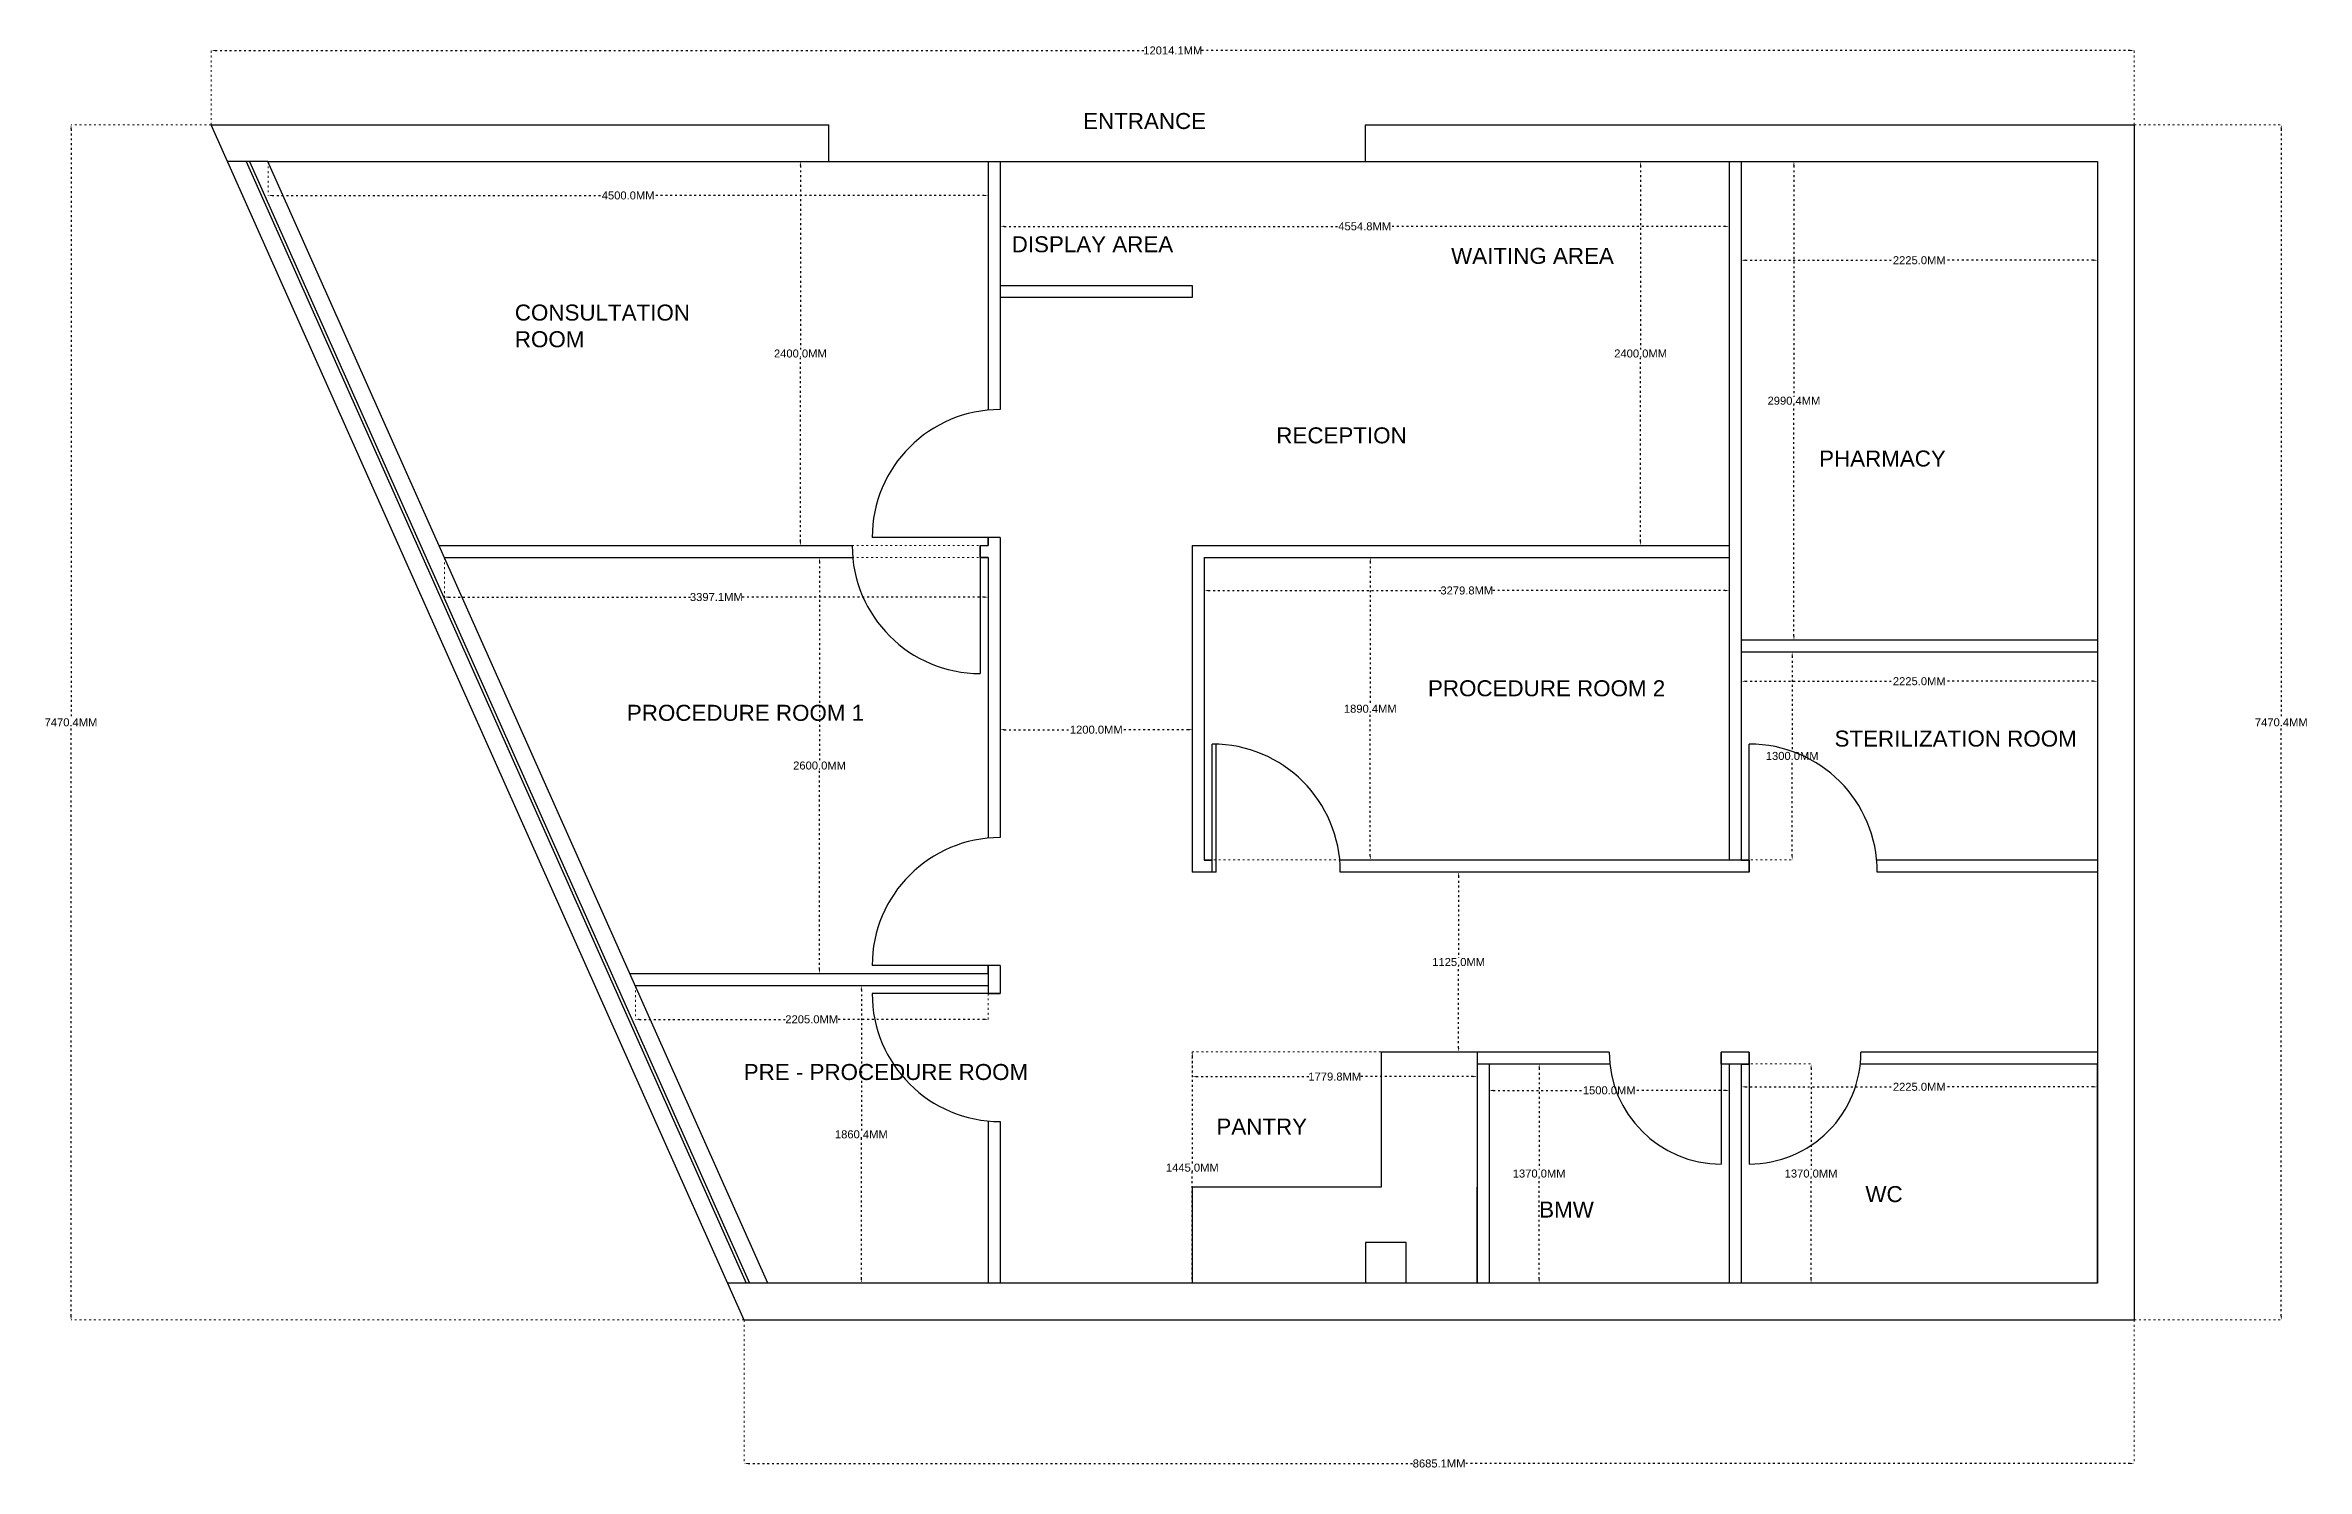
# Model space of a CAD drawing. Header units: millimetres. Extents: x 30849 to 148306, y 28561 to 116154.
# Drawn here: x 134176 to 148306, y 84862 to 93759 of the extents above; entities that cross this region are included whole.
import ezdxf

# ---------------------------------------------------------------- set-up
doc = ezdxf.new("R2010")
doc.units = ezdxf.units.MM
doc.header["$MEASUREMENT"] = 0
doc.linetypes.add('ACAD_ISO03W100', pattern=[30, 12, -18])
doc.styles.get("Standard").update_dxf_attribs({"font": 'arial.ttf'})
doc.dimstyles.get("Standard").update_dxf_attribs({"dimtxt": 50, "dimasz": 25, "dimexe": 0.18, "dimexo": 0.0625, "dimgap": 0.09, "dimtad": 0, "dimtih": 1, "dimtoh": 1, "dimdec": 1, "dimzin": 0, "dimdsep": 46, "dimtxsty": 'Standard', "dimcen": 0.09, "dimadec": 0, "dimazin": 0, "dimtfac": 1, "dimtdec": 1, "dimtofl": 0, "dimtmove": 0, "dimatfit": 3, "dimfxl": 1, "dimtolj": 1, "dimtzin": 0, "dimlwe": 0, "dimarcsym": 0})

# ---------------------------------------------------------------- blocks, each defined once
blk = doc.blocks.new('*D52')
at = {"color": 0, "linetype": 'ACAD_ISO03W100', "lineweight": 0, "transparency": 16777216}
for p, q in [((135568, 93032), (135568, 92820)), ((140068, 93032), (140068, 92820))]:
    blk.add_line(p, q, dxfattribs=at)
at = {"color": 0, "linetype": 'ACAD_ISO03W100', "lineweight": -2, "transparency": 16777216}
for p, q in [((135593, 92820), (137656, 92820)), ((140043, 92820), (137980, 92820))]:
    blk.add_line(p, q, dxfattribs=at)
at = {"color": 0, "transparency": 16777216}
for points in [[(135593, 92824), (135593, 92816), (135568, 92820)], [(140043, 92824), (140043, 92816), (140068, 92820)]]:
    blk.add_solid(points, dxfattribs=at)
at = {"layer": 'Defpoints', "color": 0, "transparency": 16777216}
for p in [(135568, 93032), (140068, 93032), (140068, 92820)]:
    blk.add_point(p, dxfattribs=at)
at = {"color": 0, "transparency": 16777216, "insert": (137818, 92820), "char_height": 50, "attachment_point": 5}
blk.add_mtext('\\A1;4500.0MM', dxfattribs=at)
blk = doc.blocks.new('*D53')
at = {"color": 0, "linetype": 'ACAD_ISO03W100', "lineweight": 0, "transparency": 16777216}
for p, q in [((140068, 93032), (138894, 93032)), ((140068, 90632), (138894, 90632))]:
    blk.add_line(p, q, dxfattribs=at)
at = {"color": 0, "linetype": 'ACAD_ISO03W100', "lineweight": -2, "transparency": 16777216}
for p, q in [((138894, 93007), (138894, 91858)), ((138894, 90657), (138894, 91806))]:
    blk.add_line(p, q, dxfattribs=at)
at = {"color": 0, "transparency": 16777216}
for points in [[(138890, 93007), (138899, 93007), (138894, 93032)], [(138890, 90657), (138899, 90657), (138894, 90632)]]:
    blk.add_solid(points, dxfattribs=at)
at = {"layer": 'Defpoints', "color": 0, "transparency": 16777216}
for p in [(140068, 93032), (138894, 90632), (140068, 90632)]:
    blk.add_point(p, dxfattribs=at)
at = {"color": 0, "transparency": 16777216, "insert": (138894, 91832), "char_height": 50, "attachment_point": 5}
blk.add_mtext('\\A1;2400.0MM', dxfattribs=at)
blk = doc.blocks.new('*D54')
at = {"color": 0, "linetype": 'ACAD_ISO03W100', "lineweight": 0, "transparency": 16777216}
for p, q in [((140143, 93032), (140143, 92627)), ((144698, 93032), (144698, 92627))]:
    blk.add_line(p, q, dxfattribs=at)
at = {"color": 0, "linetype": 'ACAD_ISO03W100', "lineweight": -2, "transparency": 16777216}
for p, q in [((140168, 92627), (142258, 92627)), ((144673, 92627), (142582, 92627))]:
    blk.add_line(p, q, dxfattribs=at)
at = {"color": 0, "transparency": 16777216}
for points in [[(140168, 92631), (140168, 92623), (140143, 92627)], [(144673, 92631), (144673, 92623), (144698, 92627)]]:
    blk.add_solid(points, dxfattribs=at)
at = {"layer": 'Defpoints', "color": 0, "transparency": 16777216}
for p in [(140143, 93032), (144698, 93032), (144698, 92627)]:
    blk.add_point(p, dxfattribs=at)
at = {"color": 0, "transparency": 16777216, "insert": (142420, 92627), "char_height": 50, "attachment_point": 5}
blk.add_mtext('\\A1;4554.8MM', dxfattribs=at)
blk = doc.blocks.new('*D55')
at = {"color": 0, "linetype": 'ACAD_ISO03W100', "lineweight": 0, "transparency": 16777216}
for p, q in [((144697, 93032), (144144, 93032)), ((144697, 90632), (144144, 90632))]:
    blk.add_line(p, q, dxfattribs=at)
at = {"color": 0, "linetype": 'ACAD_ISO03W100', "lineweight": -2, "transparency": 16777216}
for p, q in [((144144, 93007), (144144, 91858)), ((144144, 90657), (144144, 91806))]:
    blk.add_line(p, q, dxfattribs=at)
at = {"color": 0, "transparency": 16777216}
for points in [[(144140, 93007), (144148, 93007), (144144, 93032)], [(144140, 90657), (144148, 90657), (144144, 90632)]]:
    blk.add_solid(points, dxfattribs=at)
at = {"layer": 'Defpoints', "color": 0, "transparency": 16777216}
for p in [(144698, 93032), (144144, 90632), (144698, 90632)]:
    blk.add_point(p, dxfattribs=at)
at = {"color": 0, "transparency": 16777216, "insert": (144144, 91832), "char_height": 50, "attachment_point": 5}
blk.add_mtext('\\A1;2400.0MM', dxfattribs=at)
blk = doc.blocks.new('*D56')
at = {"color": 0, "linetype": 'ACAD_ISO03W100', "lineweight": 0, "transparency": 16777216}
for p, q in [((136671, 90557), (136671, 90309)), ((140068, 90557), (140068, 90309))]:
    blk.add_line(p, q, dxfattribs=at)
at = {"color": 0, "linetype": 'ACAD_ISO03W100', "lineweight": -2, "transparency": 16777216}
for p, q in [((136696, 90310), (138208, 90310)), ((140043, 90310), (138530, 90310))]:
    blk.add_line(p, q, dxfattribs=at)
at = {"color": 0, "transparency": 16777216}
for points in [[(136696, 90314), (136696, 90305), (136671, 90310)], [(140043, 90314), (140043, 90305), (140068, 90310)]]:
    blk.add_solid(points, dxfattribs=at)
at = {"layer": 'Defpoints', "color": 0, "transparency": 16777216}
for p in [(136671, 90557), (140068, 90557), (140068, 90310)]:
    blk.add_point(p, dxfattribs=at)
at = {"color": 0, "transparency": 16777216, "insert": (138369, 90310), "char_height": 50, "attachment_point": 5}
blk.add_mtext('\\A1;3397.1MM', dxfattribs=at)
blk = doc.blocks.new('*D57')
at = {"color": 0, "linetype": 'ACAD_ISO03W100', "lineweight": 0, "transparency": 16777216}
for p, q in [((140068, 90557), (139014, 90557)), ((140068, 87957), (139014, 87957))]:
    blk.add_line(p, q, dxfattribs=at)
at = {"color": 0, "linetype": 'ACAD_ISO03W100', "lineweight": -2, "transparency": 16777216}
for p, q in [((139014, 90532), (139014, 89283)), ((139014, 87982), (139014, 89231))]:
    blk.add_line(p, q, dxfattribs=at)
at = {"color": 0, "transparency": 16777216}
for points in [[(139010, 90532), (139018, 90532), (139014, 90557)], [(139010, 87982), (139018, 87982), (139014, 87957)]]:
    blk.add_solid(points, dxfattribs=at)
at = {"layer": 'Defpoints', "color": 0, "transparency": 16777216}
for p in [(140068, 90557), (139014, 87957), (140068, 87957)]:
    blk.add_point(p, dxfattribs=at)
at = {"color": 0, "transparency": 16777216, "insert": (139014, 89257), "char_height": 50, "attachment_point": 5}
blk.add_mtext('\\A1;2600.0MM', dxfattribs=at)
blk = doc.blocks.new('*D58')
at = {"color": 0, "linetype": 'ACAD_ISO03W100', "lineweight": 0, "transparency": 16777216}
for p, q in [((135213, 93262), (134337, 93262)), ((138542, 85792), (134337, 85792))]:
    blk.add_line(p, q, dxfattribs=at)
at = {"color": 0, "linetype": 'ACAD_ISO03W100', "lineweight": -2, "transparency": 16777216}
for p, q in [((134337, 93237), (134337, 89552)), ((134337, 85817), (134337, 89501))]:
    blk.add_line(p, q, dxfattribs=at)
at = {"color": 0, "transparency": 16777216}
for points in [[(134333, 93237), (134342, 93237), (134337, 93262)], [(134333, 85817), (134342, 85817), (134337, 85792)]]:
    blk.add_solid(points, dxfattribs=at)
at = {"layer": 'Defpoints', "color": 0, "transparency": 16777216}
for p in [(135213, 93262), (134337, 85792), (138542, 85792)]:
    blk.add_point(p, dxfattribs=at)
at = {"color": 0, "transparency": 16777216, "insert": (134337, 89527), "char_height": 50, "attachment_point": 5}
blk.add_mtext('\\A1;7470.4MM', dxfattribs=at)
blk = doc.blocks.new('*D59')
at = {"color": 0, "linetype": 'ACAD_ISO03W100', "lineweight": 0, "transparency": 16777216}
for p, q in [((138542, 85792), (138542, 84895)), ((147228, 85792), (147228, 84895))]:
    blk.add_line(p, q, dxfattribs=at)
at = {"color": 0, "linetype": 'ACAD_ISO03W100', "lineweight": -2, "transparency": 16777216}
for p, q in [((138567, 84895), (142724, 84895)), ((147203, 84895), (143046, 84895))]:
    blk.add_line(p, q, dxfattribs=at)
at = {"color": 0, "transparency": 16777216}
for points in [[(138567, 84899), (138567, 84891), (138542, 84895)], [(147203, 84899), (147203, 84891), (147228, 84895)]]:
    blk.add_solid(points, dxfattribs=at)
at = {"layer": 'Defpoints', "color": 0, "transparency": 16777216}
for p in [(138542, 85792), (147228, 85792), (147228, 84895)]:
    blk.add_point(p, dxfattribs=at)
at = {"color": 0, "transparency": 16777216, "insert": (142885, 84895), "char_height": 50, "attachment_point": 5}
blk.add_mtext('\\A1;8685.1MM', dxfattribs=at)
blk = doc.blocks.new('*D60')
at = {"color": 0, "linetype": 'ACAD_ISO03W100', "lineweight": 0, "transparency": 16777216}
for p, q in [((147228, 93262), (148147, 93262)), ((147228, 85792), (148147, 85792))]:
    blk.add_line(p, q, dxfattribs=at)
at = {"color": 0, "linetype": 'ACAD_ISO03W100', "lineweight": -2, "transparency": 16777216}
for p, q in [((148147, 93237), (148147, 89552)), ((148147, 85817), (148147, 89501))]:
    blk.add_line(p, q, dxfattribs=at)
at = {"color": 0, "transparency": 16777216}
for points in [[(148142, 93237), (148151, 93237), (148147, 93262)], [(148142, 85817), (148151, 85817), (148147, 85792)]]:
    blk.add_solid(points, dxfattribs=at)
at = {"layer": 'Defpoints', "color": 0, "transparency": 16777216}
for p in [(147228, 93262), (147228, 85792), (148147, 85792)]:
    blk.add_point(p, dxfattribs=at)
at = {"color": 0, "transparency": 16777216, "insert": (148147, 89527), "char_height": 50, "attachment_point": 5}
blk.add_mtext('\\A1;7470.4MM', dxfattribs=at)
blk = doc.blocks.new('*D61')
at = {"color": 0, "linetype": 'ACAD_ISO03W100', "lineweight": 0, "transparency": 16777216}
for p, q in [((135213, 93262), (135213, 93726)), ((147228, 93262), (147228, 93726))]:
    blk.add_line(p, q, dxfattribs=at)
at = {"color": 0, "linetype": 'ACAD_ISO03W100', "lineweight": -2, "transparency": 16777216}
for p, q in [((135238, 93726), (141042, 93726)), ((147203, 93726), (141399, 93726))]:
    blk.add_line(p, q, dxfattribs=at)
at = {"color": 0, "transparency": 16777216}
for points in [[(135238, 93730), (135238, 93722), (135213, 93726)], [(147203, 93730), (147203, 93722), (147228, 93726)]]:
    blk.add_solid(points, dxfattribs=at)
at = {"layer": 'Defpoints', "color": 0, "transparency": 16777216}
for p in [(147228, 93726), (135213, 93262), (147228, 93262)]:
    blk.add_point(p, dxfattribs=at)
at = {"color": 0, "transparency": 16777216, "insert": (141221, 93726), "char_height": 50, "attachment_point": 5}
blk.add_mtext('\\A1;12014.1MM', dxfattribs=at)
blk = doc.blocks.new('*D62')
at = {"color": 0, "linetype": 'ACAD_ISO03W100', "lineweight": 0, "transparency": 16777216}
for p, q in [((137863, 87882), (137863, 87671)), ((140068, 87832), (140068, 87671))]:
    blk.add_line(p, q, dxfattribs=at)
at = {"color": 0, "linetype": 'ACAD_ISO03W100', "lineweight": -2, "transparency": 16777216}
for p, q in [((137888, 87671), (138804, 87671)), ((140043, 87671), (139127, 87671))]:
    blk.add_line(p, q, dxfattribs=at)
at = {"color": 0, "transparency": 16777216}
for points in [[(137888, 87676), (137888, 87667), (137863, 87671)], [(140043, 87676), (140043, 87667), (140068, 87671)]]:
    blk.add_solid(points, dxfattribs=at)
at = {"layer": 'Defpoints', "color": 0, "transparency": 16777216}
for p in [(137863, 87882), (140068, 87832), (140068, 87671)]:
    blk.add_point(p, dxfattribs=at)
at = {"color": 0, "transparency": 16777216, "insert": (138965, 87671), "char_height": 50, "attachment_point": 5}
blk.add_mtext('\\A1;2205.0MM', dxfattribs=at)
blk = doc.blocks.new('*D63')
at = {"color": 0, "linetype": 'ACAD_ISO03W100', "lineweight": 0, "transparency": 16777216}
for p, q in [((140068, 87882), (139275, 87882)), ((140068, 86022), (139275, 86022))]:
    blk.add_line(p, q, dxfattribs=at)
at = {"color": 0, "linetype": 'ACAD_ISO03W100', "lineweight": -2, "transparency": 16777216}
for p, q in [((139275, 87857), (139275, 86977)), ((139275, 86047), (139275, 86926))]:
    blk.add_line(p, q, dxfattribs=at)
at = {"color": 0, "transparency": 16777216}
for points in [[(139271, 87857), (139279, 87857), (139275, 87882)], [(139271, 86047), (139279, 86047), (139275, 86022)]]:
    blk.add_solid(points, dxfattribs=at)
at = {"layer": 'Defpoints', "color": 0, "transparency": 16777216}
for p in [(140068, 87882), (139275, 86022), (140068, 86022)]:
    blk.add_point(p, dxfattribs=at)
at = {"color": 0, "transparency": 16777216, "insert": (139275, 86952), "char_height": 50, "attachment_point": 5}
blk.add_mtext('\\A1;1860.4MM', dxfattribs=at)
blk = doc.blocks.new('*D64')
at = {"color": 0, "linetype": 'ACAD_ISO03W100', "lineweight": 0, "transparency": 16777216}
for p, q in [((140143, 88807), (140143, 89482)), ((141343, 88807), (141343, 89482))]:
    blk.add_line(p, q, dxfattribs=at)
at = {"color": 0, "linetype": 'ACAD_ISO03W100', "lineweight": -2, "transparency": 16777216}
for p, q in [((140168, 89481), (140584, 89481)), ((141318, 89481), (140901, 89481))]:
    blk.add_line(p, q, dxfattribs=at)
at = {"color": 0, "transparency": 16777216}
for points in [[(140168, 89486), (140168, 89477), (140143, 89481)], [(141318, 89486), (141318, 89477), (141343, 89481)]]:
    blk.add_solid(points, dxfattribs=at)
at = {"layer": 'Defpoints', "color": 0, "transparency": 16777216}
for p in [(141343, 89481), (140143, 88807), (141343, 88807)]:
    blk.add_point(p, dxfattribs=at)
at = {"color": 0, "transparency": 16777216, "insert": (140743, 89481), "char_height": 50, "attachment_point": 5}
blk.add_mtext('\\A1;1200.0MM', dxfattribs=at)
blk = doc.blocks.new('*D65')
at = {"color": 0, "linetype": 'ACAD_ISO03W100', "lineweight": 0, "transparency": 16777216}
for p, q in [((142268, 88592), (143007, 88592)), ((142268, 87467), (143007, 87467))]:
    blk.add_line(p, q, dxfattribs=at)
at = {"color": 0, "linetype": 'ACAD_ISO03W100', "lineweight": -2, "transparency": 16777216}
for p, q in [((143007, 88567), (143007, 88055)), ((143007, 87492), (143007, 88003))]:
    blk.add_line(p, q, dxfattribs=at)
at = {"color": 0, "transparency": 16777216}
for points in [[(143003, 88567), (143011, 88567), (143007, 88592)], [(143003, 87492), (143011, 87492), (143007, 87467)]]:
    blk.add_solid(points, dxfattribs=at)
at = {"layer": 'Defpoints', "color": 0, "transparency": 16777216}
for p in [(142268, 88592), (142268, 87467), (143007, 87467)]:
    blk.add_point(p, dxfattribs=at)
at = {"color": 0, "transparency": 16777216, "insert": (143007, 88029), "char_height": 50, "attachment_point": 5}
blk.add_mtext('\\A1;1125.0MM', dxfattribs=at)
blk = doc.blocks.new('*D66')
at = {"color": 0, "linetype": 'ACAD_ISO03W100', "lineweight": 0, "transparency": 16777216}
for p, q in [((141418, 90557), (142455, 90557)), ((141418, 88667), (142455, 88667))]:
    blk.add_line(p, q, dxfattribs=at)
at = {"color": 0, "linetype": 'ACAD_ISO03W100', "lineweight": -2, "transparency": 16777216}
for p, q in [((142455, 90532), (142455, 89637)), ((142455, 88692), (142455, 89586))]:
    blk.add_line(p, q, dxfattribs=at)
at = {"color": 0, "transparency": 16777216}
for points in [[(142451, 90532), (142459, 90532), (142455, 90557)], [(142451, 88692), (142459, 88692), (142455, 88667)]]:
    blk.add_solid(points, dxfattribs=at)
at = {"layer": 'Defpoints', "color": 0, "transparency": 16777216}
for p in [(141418, 90557), (141418, 88667), (142455, 88667)]:
    blk.add_point(p, dxfattribs=at)
at = {"color": 0, "transparency": 16777216, "insert": (142455, 89612), "char_height": 50, "attachment_point": 5}
blk.add_mtext('\\A1;1890.4MM', dxfattribs=at)
blk = doc.blocks.new('*D67')
at = {"color": 0, "linetype": 'ACAD_ISO03W100', "lineweight": 0, "transparency": 16777216}
for p, q in [((141418, 90557), (141418, 90350)), ((144698, 90557), (144698, 90350))]:
    blk.add_line(p, q, dxfattribs=at)
at = {"color": 0, "linetype": 'ACAD_ISO03W100', "lineweight": -2, "transparency": 16777216}
for p, q in [((141443, 90351), (142897, 90351)), ((144673, 90351), (143219, 90351))]:
    blk.add_line(p, q, dxfattribs=at)
at = {"color": 0, "transparency": 16777216}
for points in [[(141443, 90355), (141443, 90346), (141418, 90351)], [(144673, 90355), (144673, 90346), (144698, 90351)]]:
    blk.add_solid(points, dxfattribs=at)
at = {"layer": 'Defpoints', "color": 0, "transparency": 16777216}
for p in [(141418, 90557), (144698, 90557), (144698, 90351)]:
    blk.add_point(p, dxfattribs=at)
at = {"color": 0, "transparency": 16777216, "insert": (143058, 90351), "char_height": 50, "attachment_point": 5}
blk.add_mtext('\\A1;3279.8MM', dxfattribs=at)
blk = doc.blocks.new('*D68')
at = {"color": 0, "linetype": 'ACAD_ISO03W100', "lineweight": 0, "transparency": 16777216}
for p, q in [((144773, 89967), (144773, 89784)), ((146998, 89967), (146998, 89784))]:
    blk.add_line(p, q, dxfattribs=at)
at = {"color": 0, "linetype": 'ACAD_ISO03W100', "lineweight": -2, "transparency": 16777216}
for p, q in [((144798, 89784), (145724, 89784)), ((146973, 89784), (146046, 89784))]:
    blk.add_line(p, q, dxfattribs=at)
at = {"color": 0, "transparency": 16777216}
for points in [[(144798, 89788), (144798, 89780), (144773, 89784)], [(146973, 89788), (146973, 89780), (146998, 89784)]]:
    blk.add_solid(points, dxfattribs=at)
at = {"layer": 'Defpoints', "color": 0, "transparency": 16777216}
for p in [(144773, 89967), (146998, 89967), (146998, 89784)]:
    blk.add_point(p, dxfattribs=at)
at = {"color": 0, "transparency": 16777216, "insert": (145885, 89784), "char_height": 50, "attachment_point": 5}
blk.add_mtext('\\A1;2225.0MM', dxfattribs=at)
blk = doc.blocks.new('*D69')
at = {"color": 0, "linetype": 'ACAD_ISO03W100', "lineweight": 0, "transparency": 16777216}
for p, q in [((144773, 89967), (145091, 89967)), ((144773, 88667), (145091, 88667))]:
    blk.add_line(p, q, dxfattribs=at)
at = {"color": 0, "linetype": 'ACAD_ISO03W100', "lineweight": -2, "transparency": 16777216}
for p, q in [((145091, 89942), (145091, 89342)), ((145091, 88692), (145091, 89291))]:
    blk.add_line(p, q, dxfattribs=at)
at = {"color": 0, "transparency": 16777216}
for points in [[(145087, 89942), (145095, 89942), (145091, 89967)], [(145087, 88692), (145095, 88692), (145091, 88667)]]:
    blk.add_solid(points, dxfattribs=at)
at = {"layer": 'Defpoints', "color": 0, "transparency": 16777216}
for p in [(144773, 89967), (145091, 89967), (144773, 88667)]:
    blk.add_point(p, dxfattribs=at)
at = {"color": 0, "transparency": 16777216, "insert": (145091, 89317), "char_height": 50, "attachment_point": 5}
blk.add_mtext('\\A1;1300.0MM', dxfattribs=at)
blk = doc.blocks.new('*D70')
at = {"color": 0, "linetype": 'ACAD_ISO03W100', "lineweight": 0, "transparency": 16777216}
for p, q in [((144773, 93032), (144773, 92415)), ((146998, 93032), (146998, 92415))]:
    blk.add_line(p, q, dxfattribs=at)
at = {"color": 0, "linetype": 'ACAD_ISO03W100', "lineweight": -2, "transparency": 16777216}
for p, q in [((144798, 92415), (145724, 92415)), ((146973, 92415), (146046, 92415))]:
    blk.add_line(p, q, dxfattribs=at)
at = {"color": 0, "transparency": 16777216}
for points in [[(144798, 92420), (144798, 92411), (144773, 92415)], [(146973, 92420), (146973, 92411), (146998, 92415)]]:
    blk.add_solid(points, dxfattribs=at)
at = {"layer": 'Defpoints', "color": 0, "transparency": 16777216}
for p in [(144773, 93032), (146998, 93032), (146998, 92415)]:
    blk.add_point(p, dxfattribs=at)
at = {"color": 0, "transparency": 16777216, "insert": (145885, 92415), "char_height": 50, "attachment_point": 5}
blk.add_mtext('\\A1;2225.0MM', dxfattribs=at)
blk = doc.blocks.new('*D71')
at = {"color": 0, "linetype": 'ACAD_ISO03W100', "lineweight": 0, "transparency": 16777216}
for p, q in [((144773, 93032), (145102, 93032)), ((144773, 90042), (145102, 90042))]:
    blk.add_line(p, q, dxfattribs=at)
at = {"color": 0, "linetype": 'ACAD_ISO03W100', "lineweight": -2, "transparency": 16777216}
for p, q in [((145102, 93007), (145102, 91562)), ((145102, 90067), (145102, 91511))]:
    blk.add_line(p, q, dxfattribs=at)
at = {"color": 0, "transparency": 16777216}
for points in [[(145097, 93007), (145106, 93007), (145102, 93032)], [(145097, 90067), (145106, 90067), (145102, 90042)]]:
    blk.add_solid(points, dxfattribs=at)
at = {"layer": 'Defpoints', "color": 0, "transparency": 16777216}
for p in [(144773, 93032), (145102, 93032), (144773, 90042)]:
    blk.add_point(p, dxfattribs=at)
at = {"color": 0, "transparency": 16777216, "insert": (145102, 91537), "char_height": 50, "attachment_point": 5}
blk.add_mtext('\\A1;2990.4MM', dxfattribs=at)
blk = doc.blocks.new('*D72')
at = {"color": 0, "linetype": 'ACAD_ISO03W100', "lineweight": 0, "transparency": 16777216}
for p, q in [((141343, 87467), (141343, 87313)), ((143123, 87467), (143123, 87313))]:
    blk.add_line(p, q, dxfattribs=at)
at = {"color": 0, "linetype": 'ACAD_ISO03W100', "lineweight": -2, "transparency": 16777216}
for p, q in [((141368, 87313), (142074, 87313)), ((143098, 87313), (142391, 87313))]:
    blk.add_line(p, q, dxfattribs=at)
at = {"color": 0, "transparency": 16777216}
for points in [[(141368, 87317), (141368, 87309), (141343, 87313)], [(143098, 87317), (143098, 87309), (143123, 87313)]]:
    blk.add_solid(points, dxfattribs=at)
at = {"layer": 'Defpoints', "color": 0, "transparency": 16777216}
for p in [(141343, 87467), (143123, 87467), (141343, 87313)]:
    blk.add_point(p, dxfattribs=at)
at = {"color": 0, "transparency": 16777216, "insert": (142233, 87313), "char_height": 50, "attachment_point": 5}
blk.add_mtext('\\A1;1779.8MM', dxfattribs=at)
blk = doc.blocks.new('*D73')
at = {"color": 0, "linetype": 'ACAD_ISO03W100', "lineweight": 0, "transparency": 16777216}
for p, q in [((143122, 87467), (141343, 87467)), ((143122, 86022), (141343, 86022))]:
    blk.add_line(p, q, dxfattribs=at)
at = {"color": 0, "linetype": 'ACAD_ISO03W100', "lineweight": -2, "transparency": 16777216}
for p, q in [((141343, 87442), (141343, 86770)), ((141343, 86047), (141343, 86718))]:
    blk.add_line(p, q, dxfattribs=at)
at = {"color": 0, "transparency": 16777216}
for points in [[(141339, 87442), (141347, 87442), (141343, 87467)], [(141339, 86047), (141347, 86047), (141343, 86022)]]:
    blk.add_solid(points, dxfattribs=at)
at = {"layer": 'Defpoints', "color": 0, "transparency": 16777216}
for p in [(143123, 87467), (141343, 86022), (143123, 86022)]:
    blk.add_point(p, dxfattribs=at)
at = {"color": 0, "transparency": 16777216, "insert": (141343, 86744), "char_height": 50, "attachment_point": 5}
blk.add_mtext('\\A1;1445.0MM', dxfattribs=at)
blk = doc.blocks.new('*D75')
at = {"color": 0, "linetype": 'ACAD_ISO03W100', "lineweight": 0, "transparency": 16777216}
for p, q in [((143198, 87392), (143511, 87392)), ((143198, 86022), (143511, 86022))]:
    blk.add_line(p, q, dxfattribs=at)
at = {"color": 0, "linetype": 'ACAD_ISO03W100', "lineweight": -2, "transparency": 16777216}
for p, q in [((143510, 87367), (143510, 86732)), ((143510, 86047), (143510, 86681))]:
    blk.add_line(p, q, dxfattribs=at)
at = {"color": 0, "transparency": 16777216}
for points in [[(143506, 87367), (143515, 87367), (143510, 87392)], [(143506, 86047), (143515, 86047), (143510, 86022)]]:
    blk.add_solid(points, dxfattribs=at)
at = {"layer": 'Defpoints', "color": 0, "transparency": 16777216}
for p in [(143198, 87392), (143198, 86022), (143510, 86022)]:
    blk.add_point(p, dxfattribs=at)
at = {"color": 0, "transparency": 16777216, "insert": (143510, 86707), "char_height": 50, "attachment_point": 5}
blk.add_mtext('\\A1;1370.0MM', dxfattribs=at)
blk = doc.blocks.new('*D76')
at = {"color": 0, "linetype": 'ACAD_ISO03W100', "lineweight": 0, "transparency": 16777216}
for p, q in [((144773, 87392), (144773, 87249)), ((146998, 87392), (146998, 87249))]:
    blk.add_line(p, q, dxfattribs=at)
at = {"color": 0, "linetype": 'ACAD_ISO03W100', "lineweight": -2, "transparency": 16777216}
for p, q in [((144798, 87249), (145724, 87249)), ((146973, 87249), (146046, 87249))]:
    blk.add_line(p, q, dxfattribs=at)
at = {"color": 0, "transparency": 16777216}
for points in [[(144798, 87253), (144798, 87245), (144773, 87249)], [(146973, 87253), (146973, 87245), (146998, 87249)]]:
    blk.add_solid(points, dxfattribs=at)
at = {"layer": 'Defpoints', "color": 0, "transparency": 16777216}
for p in [(144773, 87392), (146998, 87392), (146998, 87249)]:
    blk.add_point(p, dxfattribs=at)
at = {"color": 0, "transparency": 16777216, "insert": (145885, 87249), "char_height": 50, "attachment_point": 5}
blk.add_mtext('\\A1;2225.0MM', dxfattribs=at)
blk = doc.blocks.new('*D77')
at = {"color": 0, "linetype": 'ACAD_ISO03W100', "lineweight": 0, "transparency": 16777216}
for p, q in [((144773, 87392), (145209, 87392)), ((144773, 86022), (145209, 86022))]:
    blk.add_line(p, q, dxfattribs=at)
at = {"color": 0, "linetype": 'ACAD_ISO03W100', "lineweight": -2, "transparency": 16777216}
for p, q in [((145209, 87367), (145209, 86732)), ((145209, 86047), (145209, 86681))]:
    blk.add_line(p, q, dxfattribs=at)
at = {"color": 0, "transparency": 16777216}
for points in [[(145205, 87367), (145213, 87367), (145209, 87392)], [(145205, 86047), (145213, 86047), (145209, 86022)]]:
    blk.add_solid(points, dxfattribs=at)
at = {"layer": 'Defpoints', "color": 0, "transparency": 16777216}
for p in [(144773, 87392), (144773, 86022), (145209, 86022)]:
    blk.add_point(p, dxfattribs=at)
at = {"color": 0, "transparency": 16777216, "insert": (145209, 86707), "char_height": 50, "attachment_point": 5}
blk.add_mtext('\\A1;1370.0MM', dxfattribs=at)
blk = doc.blocks.new('*D78')
at = {"color": 0, "linetype": 'ACAD_ISO03W100', "lineweight": 0, "transparency": 16777216}
for p, q in [((143198, 87392), (143198, 87226)), ((144698, 87392), (144698, 87226))]:
    blk.add_line(p, q, dxfattribs=at)
at = {"color": 0, "linetype": 'ACAD_ISO03W100', "lineweight": -2, "transparency": 16777216}
for p, q in [((143223, 87227), (143789, 87227)), ((144673, 87227), (144106, 87227))]:
    blk.add_line(p, q, dxfattribs=at)
at = {"color": 0, "transparency": 16777216}
for points in [[(143223, 87231), (143223, 87222), (143198, 87227)], [(144673, 87231), (144673, 87222), (144698, 87227)]]:
    blk.add_solid(points, dxfattribs=at)
at = {"layer": 'Defpoints', "color": 0, "transparency": 16777216}
for p in [(143198, 87392), (144698, 87392), (144698, 87227)]:
    blk.add_point(p, dxfattribs=at)
at = {"color": 0, "transparency": 16777216, "insert": (143948, 87227), "char_height": 50, "attachment_point": 5}
blk.add_mtext('\\A1;1500.0MM', dxfattribs=at)

msp = doc.modelspace()

# ---------------------------------------------------------------- linework, layer by layer
for p, q in [((135213.47, 93262.02), (139072.76, 93262.02)), ((138542.45, 85791.62), (135213.47, 93262.02)), ((139072.76, 93032.02), (139072.76, 93262.02)), ((142425.56, 93032.02), (142425.56, 93262.02)), ((142425.56, 93262.02), (147227.56, 93262.02)), ((147227.56, 93262.02), (147227.56, 85791.62)), ((135567.76, 93032.02), (135315.96, 93032.02)), ((135430.91, 93032.02), (138554.91, 86021.62)), ((135452.81, 93032.02), (138576.81, 86021.62)), ((135567.76, 93032.02), (139072.76, 93032.02)), ((138691.76, 86021.62), (135567.76, 93032.02)), ((135567.76, 93032.02), (140067.76, 93032.02)), ((139072.76, 93032.02), (142425.56, 93032.02)), ((140067.76, 93032.02), (140067.76, 91478.5)), ((140142.76, 93032.02), (140142.76, 91482.02)), ((142425.56, 93032.02), (146997.56, 93032.02)), ((144697.56, 93032.02), (144697.56, 88666.62)), ((144772.56, 93032.02), (144772.56, 88666.62)), ((146997.56, 93032.02), (146997.56, 86021.62)), ((140142.76, 92257.02), (141342.76, 92257.02)), ((141342.76, 92182.02), (140142.76, 92182.02)), ((141342.76, 92257.02), (141342.76, 92182.02)), ((136637.26, 90632.02), (139217.76, 90632.02)), ((140142.76, 90682.02), (139342.76, 90682.02)), ((140017.76, 90557.02), (140017.76, 90632.02)), ((140017.76, 90632.02), (140017.76, 89832.02)), ((140017.76, 90632.02), (140067.76, 90632.02)), ((140067.76, 90632.02), (140067.76, 90682.02)), ((140067.76, 90682.02), (140067.76, 90632.02)), ((140142.76, 90682.02), (140142.76, 88807.02)), ((141342.76, 90632.02), (141342.76, 88591.62)), ((141342.76, 90632.02), (144697.56, 90632.02)), ((136670.68, 90557.02), (139221.29, 90557.02)), ((140067.76, 90557.02), (140017.76, 90557.02)), ((140017.76, 90557.02), (140067.76, 90557.02)), ((140067.76, 90557.02), (140067.76, 88803.5)), ((141417.76, 90557.02), (141417.76, 88666.62)), ((141417.76, 90557.02), (144697.56, 90557.02)), ((146997.56, 90041.62), (144772.56, 90041.62)), ((146997.56, 89966.62), (144772.56, 89966.62)), ((141467.76, 88591.62), (141467.76, 89391.62)), ((141492.76, 88591.62), (141492.76, 89391.62)), ((144822.56, 88591.62), (144822.56, 89391.62)), ((141417.76, 88666.62), (141467.76, 88666.62)), ((141467.76, 88666.62), (141417.76, 88666.62)), ((144822.56, 88666.62), (142264.24, 88666.62)), ((144772.56, 88666.62), (144822.56, 88666.62)), ((144822.56, 88666.62), (144822.56, 88591.62)), ((146997.56, 88666.62), (145619.04, 88666.62)), ((141492.76, 88591.62), (141342.76, 88591.62)), ((144822.56, 88591.62), (142267.76, 88591.62)), ((146997.56, 88591.62), (145622.56, 88591.62)), ((137829.3, 87957.02), (140067.76, 87957.02)), ((140142.76, 88007.02), (139342.76, 88007.02)), ((140067.76, 87957.02), (140067.76, 88007.02)), ((140067.76, 88007.02), (140067.76, 87832.02)), ((140142.76, 88007.02), (140142.76, 87832.02)), ((137862.72, 87882.02), (140067.76, 87882.02)), ((140142.76, 87832.02), (139342.76, 87832.02)), ((140067.76, 87882.02), (140067.76, 87832.02)), ((140067.76, 87832.02), (140142.76, 87832.02)), ((143122.56, 87466.62), (142522.56, 87466.62)), ((142522.56, 87466.62), (142522.56, 86621.62)), ((143122.56, 87466.62), (143122.56, 86021.62)), ((143947.56, 87466.62), (143122.56, 87466.62)), ((144647.56, 87391.62), (144647.56, 87466.62)), ((144647.56, 87466.62), (144647.56, 86766.62)), ((144822.56, 87466.62), (144647.56, 87466.62)), ((144822.56, 87391.62), (144822.56, 87466.62)), ((144822.56, 87466.62), (144822.56, 86766.62)), ((146997.56, 87466.62), (145520.41, 87466.62)), ((145520.41, 87466.62), (145522.56, 87466.62)), ((143951.59, 87391.62), (143122.56, 87391.62)), ((143197.56, 87391.62), (143197.56, 86021.62)), ((144697.56, 87391.62), (144647.56, 87391.62)), ((144822.56, 87391.62), (144647.56, 87391.62)), ((144697.56, 87391.62), (144697.56, 86021.62)), ((144772.56, 87391.62), (144772.56, 86021.62)), ((144772.56, 87391.62), (144822.56, 87391.62)), ((146997.56, 87391.62), (145516.6, 87391.62)), ((146997.56, 86021.62), (146997.56, 87391.62)), ((140067.76, 87035.54), (140067.76, 86021.62)), ((140142.76, 87032.02), (140142.76, 86021.62)), ((142522.56, 86621.62), (141342.76, 86621.62)), ((141342.76, 86621.62), (141342.76, 86021.62)), ((143122.56, 86021.62), (143122.56, 86621.62)), ((142679.56, 86275.62), (142425.56, 86275.62)), ((142425.56, 86275.62), (142425.56, 86021.62)), ((142679.56, 86021.62), (142679.56, 86275.62)), ((138691.76, 86021.62), (138439.96, 86021.62)), ((142425.56, 86021.62), (138691.76, 86021.62)), ((142679.56, 86021.62), (142425.56, 86021.62)), ((146997.56, 86021.62), (142679.56, 86021.62)), ((147227.56, 85791.62), (138542.45, 85791.62))]:
    msp.add_line(p, q)
for centre, radius, start, end in [((140142.76, 90682.02), 800, 90, 180), ((140017.76, 90632.02), 800, 180, 270), ((141467.76, 88591.62), 800, 0, 90), ((144822.56, 88591.62), 800, 360, 90), ((140142.76, 88007.02), 800, 90, 180), ((140142.76, 87832.02), 800, 180, 270), ((144647.56, 87466.62), 700, 180, 270), ((144822.56, 87464.47), 697.85, 270, 0.176662)]:
    msp.add_arc(centre, radius, start, end)

# ---------------------------------------------------------------- texts
at = {"char_height": 100, "attachment_point": 1}
for s, width, insert in [('ENTRANCE', 1356.9854, (140660.64, 93335.4)), ('DISPLAY AREA', 1730.9523, (140214.28, 92565.04)), ('WAITING AREA', 1730.9523, (142959.94, 92492.66)), ('CONSULTATION ROOM', 1356.9854, (137110.01, 92138.28)), ('RECEPTION', 1730.9523, (141867.71, 91370.76)), ('PHARMACY', 1730.9523, (145259.05, 91226)), ('PROCEDURE ROOM 2', 1730.9523, (142815.4, 89790.12)), ('PROCEDURE ROOM 1', 1730.9523, (137810, 89636.7)), ('STERILIZATION ROOM', 1730.9523, (145355.44, 89475.72)), ('PRE - PROCEDURE ROOM', 1730.9523, (138540, 87391.97)), ('PANTRY', 1730.9523, (141493.42, 87050.98)), ('WC', 1730.9523, (145548.54, 86628.76)), ('BMW', 1730.9523, (143510.37, 86532.25))]:
    msp.add_mtext_dynamic_manual_height_columns(s, width=width, gutter_width=1, heights=[0], dxfattribs=dict(at, insert=insert))

# ---------------------------------------------------------------- dimensions: what is measured, and where the dimension line sits
for base, p1, p2, picture, middle in [((147227.56, 93726.23), (135213.47, 93262.02), (147227.56, 93262.02), '*D61', (141220.51, 93726.23)), ((140067.76, 92819.72), (135567.76, 93032.02), (140067.76, 93032.02), '*D52', (137817.76, 92819.72)), ((144697.56, 92627.3), (140142.76, 93032.02), (144697.56, 93032.02), '*D54', (142420.16, 92627.3)), ((146997.56, 92415.46), (144772.56, 93032.02), (146997.56, 93032.02), '*D70', (145885.06, 92415.46)), ((140067.76, 90309.59), (136670.68, 90557.02), (140067.76, 90557.02), '*D56', (138369.22, 90309.59)), ((144697.56, 90350.64), (141417.76, 90557.02), (144697.56, 90557.02), '*D67', (143057.66, 90350.64)), ((146997.56, 89783.95), (144772.56, 89966.62), (146997.56, 89966.62), '*D68', (145885.06, 89783.95)), ((141342.76, 89481.43), (140142.76, 88807.02), (141342.76, 88807.02), '*D64', (140742.76, 89481.43)), ((140067.76, 87671.43), (137862.72, 87882.02), (140067.76, 87832.02), '*D62', (138965.24, 87671.43)), ((141342.76, 87312.83), (143122.56, 87466.62), (141342.76, 87466.62), '*D72', (142232.66, 87312.83)), ((144697.56, 87226.61), (143197.56, 87391.62), (144697.56, 87391.62), '*D78', (143947.56, 87226.61)), ((146997.56, 87249.04), (144772.56, 87391.62), (146997.56, 87391.62), '*D76', (145885.06, 87249.04)), ((147227.56, 84894.9), (138542.45, 85791.62), (147227.56, 85791.62), '*D59', (142885.01, 84894.9))]:
    dim = msp.add_linear_dim(base=base, p1=p1, p2=p2, dimstyle='Standard', override={"dimpost": 'MM'})
    dim.commit()
    dim.dimension.update_dxf_attribs({"geometry": picture, "text_midpoint": middle})
for base, p1, p2, picture, middle in [((134337.38, 85791.62), (135213.47, 93262.02), (138542.45, 85791.62), '*D58', (134337.38, 89526.82)), ((148146.54, 85791.62), (147227.56, 93262.02), (147227.56, 85791.62), '*D60', (148146.54, 89526.82)), ((138894.45, 90632.02), (140067.76, 93032.02), (140067.76, 90632.02), '*D53', (138894.45, 91832.02)), ((144144.32, 90632.02), (144697.56, 93032.02), (144697.56, 90632.02), '*D55', (144144.32, 91832.02)), ((145101.59, 93032.02), (144772.56, 90041.62), (144772.56, 93032.02), '*D71', (145101.59, 91536.82)), ((139014.32, 87957.02), (140067.76, 90557.02), (140067.76, 87957.02), '*D57', (139014.32, 89257.02)), ((142454.99, 88666.62), (141417.76, 90557.02), (141417.76, 88666.62), '*D66', (142454.99, 89611.82)), ((145090.68, 89966.62), (144772.56, 88666.62), (144772.56, 89966.62), '*D69', (145090.68, 89316.62)), ((143007.01, 87466.62), (142267.76, 88591.62), (142267.76, 87466.62), '*D65', (143007.01, 88029.12)), ((139275.15, 86021.62), (140067.76, 87882.02), (140067.76, 86021.62), '*D63', (139275.15, 86951.82)), ((141342.76, 86021.62), (143122.56, 87466.62), (143122.56, 86021.62), '*D73', (141342.76, 86744.12)), ((143510.37, 86021.62), (143197.56, 87391.62), (143197.56, 86021.62), '*D75', (143510.37, 86706.62)), ((145208.85, 86021.62), (144772.56, 87391.62), (144772.56, 86021.62), '*D77', (145208.85, 86706.62))]:
    dim = msp.add_linear_dim(base=base, p1=p1, p2=p2, angle=90, dimstyle='Standard', override={"dimpost": 'MM'})
    dim.commit()
    dim.dimension.update_dxf_attribs({"geometry": picture, "text_midpoint": middle})

doc.saveas('drawing.dxf')
